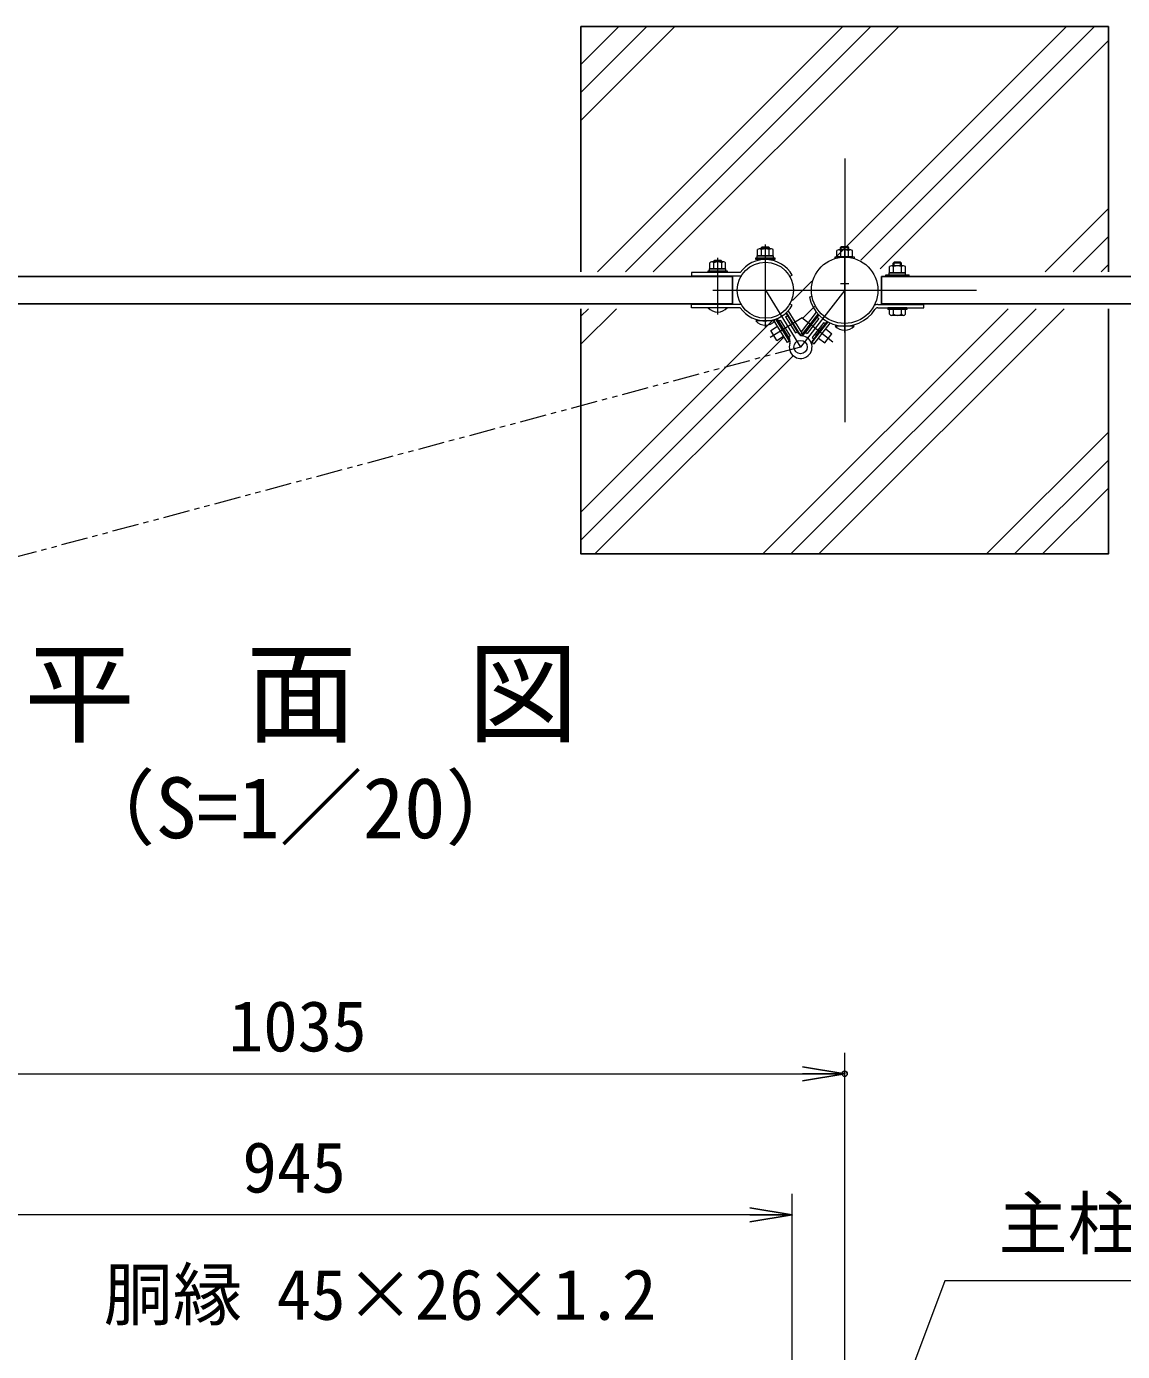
# Model space of a CAD drawing. Units: millimetres, scale not verified. Extents: x -4200 to 4200, y -2970 to 2970.
# Drawn here: x -2644 to -1605, y 986 to 2242 of the extents above; entities that cross this region are included whole.
import ezdxf
from ezdxf.enums import TextEntityAlignment as Align

# ---------------------------------------------------------------- set-up
doc = ezdxf.new("R2010")
doc.units = ezdxf.units.MM
doc.header["$LTSCALE"] = 10
doc.header["$PDMODE"] = 32
doc.header["$PDSIZE"] = 5
doc.linetypes.add('USER1', pattern=[50.8, 31.75, -6.35, 6.35, -6.35])
doc.linetypes.add('USER2', pattern=[5, 2.5, -0.5, 0.5, -0.5, 0.5, -0.5])
for name, color, linetype, lineweight in [('0-0_D-TTL-TXT', 7, 'Continuous', 25), ('0-1_D-STR1', 1, 'Continuous', 25), ('0-2_D-STR3', 3, 'Continuous', 13), ('0-3_D-BMK', 2, 'USER1', 13), ('0-4_D-STR-DIM', 7, 'Continuous', 13), ('0-7_D-STR-TXT', 7, 'Continuous', 13), ('0-9_D-DCR-HCH', 7, 'Continuous', 13), ('0-A_D-STR4', 7, 'Continuous', 25)]:
    doc.layers.add(name, color=color, linetype=linetype, lineweight=lineweight)
doc.layers.add('0-5_0', color=7, linetype='Continuous')
doc.layers.add('0-6_Defpoints', color=8, linetype='Continuous')
doc.styles.add('ＭＳ ゴシック', font='')
doc.styles.get('ＭＳ ゴシック').set_extended_font_data('MS Gothic')

# ---------------------------------------------------------------- blocks, each defined once
blk = doc.blocks.new('_Open')
at = {"layer": '0-5_0'}
blk.add_line((-10, 1.667), (0, 0), dxfattribs=at)
blk.add_lwpolyline([(-10, -1.667), (0, 0), (-10, 0)], dxfattribs=at)

msp = doc.modelspace()

# ---------------------------------------------------------------- linework, layer by layer
at = {"layer": '0-1_D-STR1'}
for p, q in [((-2806.6, 2004.61), (-1974.6, 2004.61)), ((-1974.6, 1978.61), (-1974.6, 2004.61)), ((-1833.35, 1978.61), (-1833.35, 2004.61)), ((-1833.35, 2004.61), (-1368.35, 2004.61)), ((-2806.6, 1978.61), (-1974.6, 1978.61)), ((-1833.35, 1978.61), (-1368.35, 1978.61))]:
    msp.add_line(p, q, dxfattribs=at)
at = {"layer": '0-2_D-STR3'}
for p, q in [((-1951.2, 2024.31), (-1935.8, 2024.31)), ((-1951.2, 2022.31), (-1951.2, 2024.31)), ((-1951.2, 2022.31), (-1935.8, 2022.31)), ((-1951, 2024.31), (-1951, 2030.11)), ((-1936, 2024.31), (-1951, 2024.31)), ((-1937.73, 2030.81), (-1949.27, 2030.81)), ((-1947.5, 2030.81), (-1947.5, 2031.71)), ((-1947.25, 2024.31), (-1947.25, 2030.11)), ((-1940.3, 2032.51), (-1946.7, 2032.51)), ((-1946.7, 2030.81), (-1946.7, 2032.51)), ((-1940.3, 2030.81), (-1940.3, 2032.51)), ((-1939.5, 2031.71), (-1940.3, 2032.51)), ((-1939.75, 2024.31), (-1939.75, 2030.11)), ((-1939.5, 2030.81), (-1939.5, 2031.71)), ((-1936, 2024.31), (-1936, 2030.11)), ((-1935.8, 2022.31), (-1935.8, 2024.31)), ((-1875.85, 2023.33), (-1875.85, 2029.13)), ((-1860.85, 2023.33), (-1875.85, 2023.33)), ((-1862.58, 2029.83), (-1874.12, 2029.83)), ((-1872.35, 2029.83), (-1872.35, 2031.86)), ((-1872.1, 2023.33), (-1872.1, 2029.13)), ((-1865.15, 2032.66), (-1871.55, 2032.66)), ((-1871.55, 2029.83), (-1871.55, 2032.66)), ((-1871.55, 2022.89), (-1871.55, 2023.33)), ((-1865.15, 2029.83), (-1865.15, 2032.66)), ((-1864.35, 2031.86), (-1865.15, 2032.66)), ((-1865.15, 2022.89), (-1865.15, 2023.33)), ((-1864.6, 2023.33), (-1864.6, 2029.13)), ((-1864.35, 2029.83), (-1864.35, 2031.86)), ((-1860.85, 2023.33), (-1860.85, 2029.13)), ((-1996.35, 2011.91), (-1980.95, 2011.91)), ((-1996.35, 2009.91), (-1996.35, 2011.91)), ((-1996.35, 2009.91), (-1980.95, 2009.91)), ((-1996.15, 2011.91), (-1996.15, 2017.71)), ((-1981.15, 2011.91), (-1996.15, 2011.91)), ((-1982.88, 2018.41), (-1994.42, 2018.41)), ((-1992.65, 2018.41), (-1992.65, 2019.11)), ((-1992.4, 2011.91), (-1992.4, 2017.71)), ((-1985.45, 2019.91), (-1991.85, 2019.91)), ((-1991.85, 2018.41), (-1991.85, 2019.91)), ((-1985.45, 2018.41), (-1985.45, 2019.91)), ((-1984.65, 2019.11), (-1985.45, 2019.91)), ((-1984.9, 2011.91), (-1984.9, 2017.71)), ((-1984.65, 2018.41), (-1984.65, 2019.11)), ((-1981.15, 2011.91), (-1981.15, 2017.71)), ((-1980.95, 2009.91), (-1980.95, 2011.91)), ((-1825.85, 2008.21), (-1825.85, 2014.01)), ((-1812.58, 2014.71), (-1824.12, 2014.71)), ((-1822.35, 2014.71), (-1822.35, 2017.31)), ((-1822.1, 2008.21), (-1822.1, 2014.01)), ((-1821.35, 2014.71), (-1821.35, 2018.31)), ((-1815.35, 2018.31), (-1821.35, 2018.31)), ((-1815.35, 2014.71), (-1815.35, 2018.31)), ((-1814.35, 2017.31), (-1815.35, 2018.31)), ((-1814.6, 2008.21), (-1814.6, 2014.01)), ((-1814.35, 2014.71), (-1814.35, 2017.31)), ((-1810.85, 2008.21), (-1810.85, 2014.01)), ((-2013.65, 2008.31), (-2013.65, 2005.11)), ((-1967.33, 2008.31), (-2013.65, 2008.31)), ((-1966.42, 2005.11), (-2013.65, 2005.11)), ((-1918.1, 2005.81), (-1920.29, 2004.59)), ((-1864.35, 1997.66), (-1872.35, 1997.66)), ((-1829.35, 2006.21), (-1807.35, 2006.21)), ((-1829.35, 2004.61), (-1829.35, 2006.21)), ((-1829.35, 2004.61), (-1829.35, 2006.21)), ((-1829.35, 2004.61), (-1807.35, 2004.61)), ((-1826.05, 2008.21), (-1810.65, 2008.21)), ((-1826.05, 2006.21), (-1826.05, 2008.21)), ((-1826.05, 2006.21), (-1810.65, 2006.21)), ((-1810.85, 2008.21), (-1825.85, 2008.21)), ((-1810.65, 2006.21), (-1810.65, 2008.21)), ((-1807.35, 2004.61), (-1807.35, 2006.21)), ((-1807.35, 2004.61), (-1807.35, 2006.21)), ((-1899.23, 1985.63), (-1901.68, 1985.15)), ((-2013.65, 1974.91), (-2013.65, 1978.11)), ((-1966.42, 1978.11), (-2013.65, 1978.11)), ((-1967.33, 1974.91), (-2013.65, 1974.91)), ((-1979.65, 1974.91), (-1997.65, 1974.91)), ((-1994.3, 1978.31), (-1993.78, 1978.61)), ((-1983, 1978.31), (-1983.52, 1978.61)), ((-1908.47, 1950.92), (-1921.74, 1972.29)), ((-1918.1, 1977.41), (-1920.29, 1978.63)), ((-1836.98, 1978.11), (-1793.35, 1978.11)), ((-1836.98, 1974.91), (-1793.35, 1974.91)), ((-1809.35, 1973.31), (-1827.35, 1973.31)), ((-1825.85, 1978.11), (-1825.85, 1978.61)), ((-1810.85, 1978.11), (-1825.85, 1978.11)), ((-1825.85, 1968.89), (-1825.85, 1973.31)), ((-1810.85, 1973.31), (-1825.85, 1973.31)), ((-1822.11, 1968.89), (-1822.11, 1973.31)), ((-1822.1, 1978.11), (-1822.1, 1978.61)), ((-1814.6, 1978.11), (-1814.6, 1978.61)), ((-1814.6, 1968.89), (-1814.6, 1973.31)), ((-1810.85, 1978.11), (-1810.85, 1978.61)), ((-1810.85, 1968.89), (-1810.85, 1973.31)), ((-1809.35, 1974.91), (-1809.35, 1973.31)), ((-1793.35, 1974.91), (-1793.35, 1978.11)), ((-1934.5, 1962.51), (-1952.5, 1962.51)), ((-1949.15, 1962.51), (-1949.15, 1963.06)), ((-1937.85, 1962.51), (-1937.85, 1963.06)), ((-1922.54, 1942.12), (-1935.84, 1963.53)), ((-1920.61, 1943.37), (-1933.58, 1964.25)), ((-1932.32, 1964.74), (-1932.43, 1964.29)), ((-1932.43, 1964.29), (-1920.78, 1945.54)), ((-1931.11, 1962.17), (-1929.41, 1963.22)), ((-1929.41, 1963.22), (-1919.91, 1947.93)), ((-1924.38, 1969.67), (-1923.93, 1969.56)), ((-1924.31, 1966.39), (-1922.61, 1967.44)), ((-1924.31, 1966.39), (-1914.81, 1951.09)), ((-1923.93, 1969.56), (-1912.29, 1950.82)), ((-1910.42, 1949.7), (-1923.38, 1970.58)), ((-1909.33, 1952.31), (-1895.09, 1970.68)), ((-1908.51, 1949.6), (-1893.57, 1968.88)), ((-1892.97, 1964.76), (-1904, 1950.53)), ((-1888.23, 1961.08), (-1899.26, 1946.86)), ((-1899.03, 1942.25), (-1884.09, 1961.52)), ((-1885.11, 1961.83), (-1898.64, 1944.39)), ((-1897.21, 1940.84), (-1881.97, 1960.5)), ((-1894.55, 1965.98), (-1892.97, 1964.76)), ((-1888.23, 1961.08), (-1886.65, 1959.86)), ((-1885.15, 1962.1), (-1885.11, 1961.83)), ((-1812.72, 1967.81), (-1823.98, 1967.81)), ((-1938.41, 1953.46), (-1932.04, 1957.42)), ((-1932.61, 1944.11), (-1938.41, 1953.46)), ((-1932.61, 1944.11), (-1926.24, 1948.07)), ((-1930.09, 1958.63), (-1929.24, 1959.16)), ((-1923.44, 1949.81), (-1929.24, 1959.16)), ((-1924.28, 1949.28), (-1923.44, 1949.81)), ((-1921.61, 1946.87), (-1919.91, 1947.93)), ((-1914.81, 1951.09), (-1913.12, 1952.15)), ((-1910.42, 1949.7), (-1908.47, 1950.92)), ((-1908.51, 1949.6), (-1909.43, 1950.32)), ((-1905.58, 1951.76), (-1904, 1950.53)), ((-1899.26, 1946.86), (-1897.68, 1945.63)), ((-1895.65, 1948.25), (-1888.91, 1956.94)), ((-1895.65, 1948.25), (-1894.86, 1947.64)), ((-1888.91, 1956.94), (-1888.12, 1956.33)), ((-1887.11, 1941.63), (-1880.37, 1950.32)), ((-1886.3, 1954.92), (-1880.37, 1950.32)), ((-1859.35, 1957.66), (-1877.35, 1957.66)), ((-1874, 1957.66), (-1874, 1958.13)), ((-1862.7, 1957.66), (-1862.7, 1958.13)), ((-1920.61, 1943.37), (-1922.57, 1942.16)), ((-1899.03, 1942.25), (-1897.21, 1940.84)), ((-1893.04, 1946.23), (-1887.11, 1941.63))]:
    msp.add_line(p, q, dxfattribs=at)
for points in [[(-1934.5, 2022.31), (-1934.5, 2020.71), (-1952.5, 2020.71), (-1952.5, 2022.31)], [(-1979.65, 2009.91), (-1979.65, 2008.31), (-1997.65, 2008.31), (-1997.65, 2009.91)]]:
    msp.add_lwpolyline(points, close=True, dxfattribs=at)
for points in [[(-1939.5, 2031.71), (-1947.5, 2031.71), (-1946.7, 2032.51)], [(-1877.35, 2021.74), (-1877.35, 2023.33), (-1859.35, 2023.33), (-1859.35, 2021.74)], [(-1864.35, 2031.86), (-1872.35, 2031.86), (-1871.55, 2032.66)], [(-1984.65, 2019.11), (-1992.65, 2019.11), (-1991.85, 2019.91)], [(-1814.35, 2017.31), (-1822.35, 2017.31), (-1821.35, 2018.31)], [(-1809.35, 1974.91), (-1827.35, 1974.91), (-1827.35, 1973.31)], [(-1892.75, 1967.99), (-1893.02, 1967.96), (-1906.54, 1950.52)]]:
    msp.add_lwpolyline(points, dxfattribs=at)
for centre, radius in [((-1868.35, 1991.61), 31.45), ((-1943.5, 1991.61), 26.6), ((-1910.08, 1937.79), 6.3)]:
    msp.add_circle(centre, radius, dxfattribs=at)
for centre, radius, start, end in [((-1949.13, 2027.96), 2.85, 48.86505, 131.13495), ((-1943.5, 2020.41), 10.39, 68.85295, 111.14705), ((-1937.88, 2027.96), 2.85, 48.83491, 131.16509), ((-1873.98, 2026.98), 2.85, 48.86505, 131.13495), ((-1868.35, 2019.43), 10.39, 68.85295, 111.14705), ((-1862.73, 2026.98), 2.85, 48.83491, 131.16509), ((-1994.28, 2015.56), 2.85, 48.86505, 131.13495), ((-1988.65, 2008.01), 10.39, 68.85295, 111.14705), ((-1983.03, 2015.56), 2.85, 48.83491, 131.16509), ((-1943.5, 1991.61), 29.1, 29.2082, 144.97854), ((-1823.98, 2011.86), 2.85, 48.86505, 131.13495), ((-1818.35, 2004.31), 10.39, 68.85295, 111.14705), ((-1812.73, 2011.86), 2.85, 48.83491, 131.16509), ((-1868.35, 1991.61), 33.95, 190.95712, 327.61089), ((-1988.65, 1983.03), 12.12, 222.07502, 317.92498), ((-1991.48, 1971.9), 7, 106.71589, 113.81332), ((-1991.48, 1971.9), 7, 66.18668, 73.28411), ((-1985.83, 1971.96), 6.95, 106.90112, 113.9872), ((-1985.83, 1971.96), 6.95, 66.0128, 73.09888), ((-1943.5, 1991.61), 29.1, 215.02146, 330.7918), ((-1836.98, 1971.71), 6.4, 90, 122.90115), ((-1836.98, 1971.71), 3.2, 90, 147.61089), ((-1943.5, 1970.63), 12.12, 222.07502, 317.92498), ((-1823.98, 1969.97), 2.16, 210, 330), ((-1818.35, 1974.88), 7.08, 237.93138, 302.06862), ((-1812.72, 1969.97), 2.16, 210, 330), ((-1910.08, 1937.79), 10.8, 161.10578, 82.57528), ((-1908.04, 1953.46), 5, 211.84053, 262.57528), ((-1910.49, 1953.58), 5, 281.21846, 322.21032), ((-1868.35, 1965.78), 12.12, 222.07502, 317.92498), ((-1925.03, 1942.9), 5, 341.10578, 31.84053), ((-1894.68, 1941.33), 5, 142.21032, 192.94508)]:
    msp.add_arc(centre, radius, start, end, dxfattribs=at)
at = {"layer": '0-3_D-BMK'}
for p, q in [((-1868.35, 2116.61), (-1868.35, 1866.61)), ((-1943.5, 1956.34), (-1943.5, 2035.02)), ((-1988.65, 1968.74), (-1988.65, 2022.42)), ((-1868.35, 1951.49), (-1868.35, 2030.17)), ((-1993.35, 1991.61), (-1743.35, 1991.61)), ((-1943.5, 1991.61), (-1910.08, 1937.79)), ((-1868.35, 1991.61), (-1910.08, 1937.79)), ((-1908.51, 1965.61), (-1938.95, 1946.7)), ((-1908.87, 1965.7), (-1879.42, 1942.86))]:
    msp.add_line(p, q, dxfattribs=at)
at = {"layer": '0-3_D-BMK', "linetype": 'USER2'}
msp.add_line((-1910.08, 1937.79), (-2832.1, 1690.74), dxfattribs=at)
at = {"layer": '0-4_D-STR-DIM'}
for p, q in [((-1868.35, 934.14), (-1868.35, 1268.9)), ((-2863.35, 1248.9), (-1908.35, 1248.9)), ((-1918.1, 900.61), (-1918.1, 1135.14)), ((-1958.1, 1115.14), (-2823.1, 1115.14))]:
    msp.add_line(p, q, dxfattribs=at)
at = {"layer": '0-6_Defpoints'}
msp.add_point((-1868.35, 1248.9), dxfattribs=at)
at = {"layer": '0-7_D-STR-TXT'}
msp.add_lwpolyline([(-1238.83, 1052.59), (-1773.51, 1052.59), (-1863.51, 812.32)], dxfattribs=at)
at = {"layer": '0-9_D-DCR-HCH'}
for p, q in [((-2118.35, 2152.55), (-2029.3, 2241.61)), ((-2118.35, 2179.07), (-2055.82, 2241.61)), ((-2118.35, 2205.59), (-2082.34, 2241.61)), ((-2102.7, 2009.11), (-1870.2, 2241.61)), ((-2076.19, 2009.11), (-1843.69, 2241.61)), ((-2049.67, 2009.11), (-1817.17, 2241.61)), ((-1876.95, 2022.73), (-1658.07, 2241.61)), ((-1853.09, 2020.07), (-1631.55, 2241.61)), ((-1834.69, 2011.96), (-1618.35, 2228.29)), ((-1678.44, 2009.11), (-1618.35, 2069.19)), ((-1651.92, 2009.11), (-1618.35, 2042.67)), ((-1625.41, 2009.11), (-1618.35, 2016.16)), ((-2118.35, 1940.42), (-2084.67, 1974.11)), ((-2118.35, 1966.94), (-2111.19, 1974.11)), ((-1945.94, 1741.61), (-1713.44, 1974.11)), ((-1919.42, 1741.61), (-1686.92, 1974.11)), ((-1908.08, 1965.08), (-1896.85, 1976.31)), ((-1892.91, 1741.61), (-1660.41, 1974.11)), ((-2105.04, 1741.61), (-1917.07, 1929.58)), ((-1733.81, 1741.61), (-1618.35, 1857.06)), ((-1707.29, 1741.61), (-1618.35, 1830.54)), ((-1680.77, 1741.61), (-1618.35, 1804.03))]:
    msp.add_line(p, q, dxfattribs=at)
for points in [[(-1917.8, 1981.87), (-1908.07, 1991.61), (-1899.36, 2000.32)], [(-2118.35, 1781.32), (-1980.85, 1918.83), (-1935.96, 1963.72)], [(-2118.35, 1754.81), (-1944.63, 1928.53), (-1925.8, 1947.36)]]:
    msp.add_lwpolyline(points, dxfattribs=at)
at = {"layer": '0-A_D-STR4'}
msp.add_line((-2118.35, 2241.61), (-2118.35, 2009.11), dxfattribs=at)
for points in [[(-1618.35, 2009.11), (-1618.35, 2241.61), (-2118.35, 2241.61)], [(-2118.35, 1974.11), (-2118.35, 1741.61), (-1618.35, 1741.61), (-1618.35, 1974.11)]]:
    msp.add_lwpolyline(points, dxfattribs=at)

# ---------------------------------------------------------------- block references
at = {"layer": '0-4_D-STR-DIM', "xscale": 4, "yscale": 4}
for p in [(-1868.35, 1248.9), (-1918.1, 1115.14)]:
    msp.add_blockref('_Open', p, dxfattribs=at)

# ---------------------------------------------------------------- texts
at = {"layer": '0-0_D-TTL-TXT', "style": 'ＭＳ ゴシック'}
for s, height, p in [('平\u3000面\u3000図', 76.98, (-2645.75, 1548.08)), ('（S=1／20）', 57.7, (-2600.27, 1454.88))]:
    msp.add_text(s, height=height, dxfattribs=at).set_placement(p, align=Align.BOTTOM_LEFT)
at = {"layer": '0-4_D-STR-DIM', "style": 'ＭＳ ゴシック'}
for s, p in [('1035', (-2452.1, 1255.65)), ('945', (-2439.08, 1121.89))]:
    msp.add_text(s, height=48.09, dxfattribs=at).set_placement(p, align=Align.BOTTOM_LEFT)
at = {"layer": '0-7_D-STR-TXT', "style": 'ＭＳ ゴシック'}
for s, p in [('主柱 φ60.5x3.2', (-1722.59, 1068.6)), ('胴縁 45×26×1.2', (-2570.52, 1001.26))]:
    msp.add_text(s, height=48.09, dxfattribs=at).set_placement(p, align=Align.BOTTOM_LEFT)

doc.saveas('drawing.dxf')
